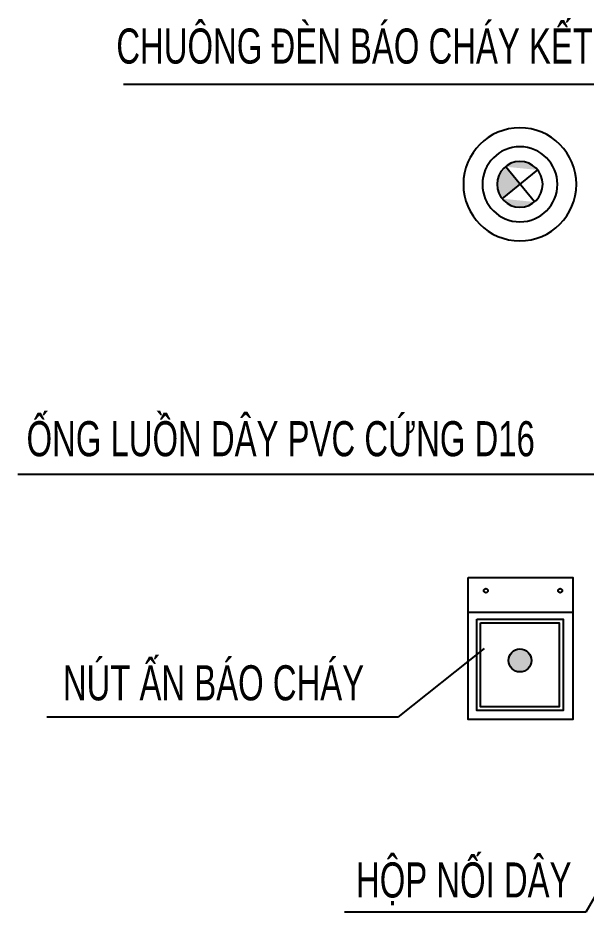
# Model space of a CAD drawing. Extents: x 98805 to 162655, y 54166 to 102415.
# Drawn here: x 112920 to 118585, y 63943 to 72861 of the extents above; entities that cross this region are included whole.
import ezdxf

# ---------------------------------------------------------------- set-up
doc = ezdxf.new("R2010")
doc.units = 0
doc.header["$LTSCALE"] = 100
doc.header["$MEASUREMENT"] = 0
for name, color, linetype in [('F-BELL', 8, 'Continuous'), ('FIRE-C', 200, 'Continuous'), ('FIRE-TBI', 150, 'Continuous')]:
    doc.layers.add(name, color=color, linetype=linetype)
doc.layers.add('text PCCC', color=142, linetype='Continuous', lineweight=18)
doc.styles.add('ARIALH', font='Vharial.ttf')
doc.styles.get("Standard").update_dxf_attribs({"font": 'VHELVCN.TTF'})
doc.styles.add('VNTIMEH', font='vnshxh.shx', dxfattribs={"width": 0.75})
doc.dimstyles.new('4', dxfattribs={"dimtxt": 2, "dimasz": 0.3, "dimexe": 0.3, "dimexo": 0, "dimgap": 0.5, "dimtad": 1, "dimdec": 0, "dimtxsty": 'ARIALH', "dimblk": 'ARCHTICK', "dimcen": 0.3, "dimdle": 0.3, "dimclrt": 7, "dimaunit": 1, "dimadec": 0, "dimazin": 0, "dimtfac": 1, "dimtdec": 0, "dimtix": 1, "dimtofl": 0, "dimtmove": 2, "dimatfit": 3, "dimldrblk": 'ARCHTICK', "dimfxl": 0, "dimarcsym": 0})
doc.dimstyles.new('DIM100', dxfattribs={"dimtxt": 400, "dimasz": 80, "dimexe": 60, "dimexo": 0, "dimgap": 50, "dimtad": 1, "dimdec": 0, "dimzin": 0, "dimdsep": 46, "dimtxsty": 'Standard', "dimblk1": 'ARCHTICK', "dimblk2": 'ARCHTICK', "dimsah": 1, "dimcen": 150, "dimdle": 60, "dimclrd": 256, "dimclre": 256, "dimclrt": 6, "dimadec": 0, "dimazin": 0, "dimtfac": 1, "dimtdec": 0, "dimtix": 1, "dimtmove": 2, "dimatfit": 3, "dimldrblk": 'ARCHTICK', "dimfxl": 0, "dimtvp": 0.833333, "dimtolj": 1, "dimtzin": 0, "dimarcsym": 0})

# ---------------------------------------------------------------- blocks, each defined once
blk = doc.blocks.new('_ARCHTICK')
at = {"color": 0, "linetype": 'ByBlock', "const_width": 0.15}
blk.add_lwpolyline([(-0.5, -0.5), (0.5, 0.5)], dxfattribs=at)

msp = doc.modelspace()

# ---------------------------------------------------------------- hatches: boundary and pattern name
at = {"layer": 'FIRE-TBI'}
h = msp.add_hatch(color=256, dxfattribs=at)
edge = h.paths.add_edge_path()
edge.add_line((117924.9831529429, 71201.48731650901), (117780.4682652458, 71377.51639358442))
edge.add_ellipse((117924.9831529429, 71201.48731650946), major_axis=(-227.2977958799832, 16.69575713167569), ratio=0.9999999999920688, start_angle=-136.8771046326667, end_angle=133.5860417803466)
edge.add_line((117747.7916636338, 71058.40005341893), (117924.9831529419, 71201.48731650946))
msp.add_hatch(color=5, dxfattribs=at).paths.add_polyline_path([(117811.2019529456, 66453.02490946579, 1), (118039.6807691531, 66453.02490946579, 1)])

# ---------------------------------------------------------------- linework, layer by layer
for p, q in [((118069.5986484905, 71025.33569214794), (117780.3676573943, 71377.63894087003)), ((117747.6683071052, 71058.30043944737), (118102.2979987805, 71344.67419357294)), ((117408.4480914298, 66934.42189987398), (118451.8149675914, 66934.42189987398))]:
    msp.add_line(p, q, dxfattribs=at)
at = {"layer": 'FIRE-TBI', "elevation": 1.081553e-10}
for points in [[(117408.4480914326, 67278.93485481781), (118451.8149675728, 67278.93485481781), (118451.8149675728, 65864.72564268926), (117408.4480914326, 65864.72564268926)], [(117495.6852246506, 66864.63664149049), (118355.1974974723, 66864.63664149049), (118355.1974974723, 65952.275453808), (117495.6852246506, 65952.275453808)], [(117533.2065722683, 66827.11529386717), (118317.6761498667, 66827.11529386717), (118317.6761498667, 65989.79680142853), (117533.2065722683, 65989.79680142853)]]:
    msp.add_lwpolyline(points, close=True, dxfattribs=at)
at = {"layer": 'FIRE-TBI'}
for centre, radius in [((117585.8430847005, 67149.21418771682), 20.33516150951177), ((118326.3219032531, 67149.21418771682), 20.33516150951177), ((117925.4413610586, 66452.92854384774), 114.2394081161123)]:
    msp.add_circle(centre, radius, dxfattribs=at)
at = {"layer": 'FIRE-TBI', "extrusion": (0, 0, -0.9999999999999999)}
for major_axis, ratio, start_param, end_param in [((-237.9968607348315, 510.8343827713356), 0.9999999999980269, 2.00679232709337, 8.289977634272956), ((-227.2977958799831, 16.69575713167569), 0.9999999999920688, 3.068271100852685, 9.351456408032272)]:
    msp.add_ellipse((117924.9831529429, 71201.48731650946), major_axis=major_axis, ratio=ratio, start_param=start_param, end_param=end_param, dxfattribs=at)
at = {"layer": 'FIRE-TBI', "extrusion": (0, 0, -1)}
msp.add_ellipse((117924.9831529429, 71201.48731650946), major_axis=(264.7049452304236, 264.7049452304236), ratio=0.9999999999978076, start_param=0.7853981633985443, end_param=7.06858347057813, dxfattribs=at)

# ---------------------------------------------------------------- texts
at = {"layer": 'text PCCC', "style": 'VNTIMEH', "width": 0.7}
for s, p in [('chu«ng ®Ìn b¸o ch¸y kÕt hîp', (113901.3290372917, 72405.63278216611)), ('èng luån d©y PVC cøng D16', (113006.0804930722, 68489.5334536496)), ('Nót Ên b¸o ch¸y', (113368.142996289, 66054.90299088295)), ('hép nèi d©y', (116291.2245347669, 64088.79663532343))]:
    msp.add_text(s, height=350, dxfattribs=at).set_placement(p)

# ---------------------------------------------------------------- leaders
at = {"layer": 'F-BELL', "color": 37}
for points in [[(119735.3816767448, 69178.19066832236), (118878.9526107257, 68308.975832707), (112919.6556749764, 68308.975832707)], [(117569.2306095046, 66571.83024875376), (116706.4359111377, 65886.5864046139), (113208.1556749764, 65886.5864046139)], [(119956.4178509862, 66338.00158287048), (118583.4487406324, 63942.93602607187), (116177.4426858445, 63942.93602607187)]]:
    msp.add_leader(points, dimstyle='4', override={"dimgap": 0.1, "dimtad": 0}, dxfattribs=at)
at = {"layer": 'FIRE-C', "linetype": 'ByBlock'}
msp.add_leader([(120118.3056429109, 71715.92424739436), (120118.3056429109, 72198.62304122151), (113973.2162886152, 72198.62304122151)], dimstyle='DIM100', override={"dimlfac": 0.1, "dimclrd": 8, "dimclre": 8, "dimclrt": 2}, dxfattribs=at)

doc.saveas('drawing.dxf')
